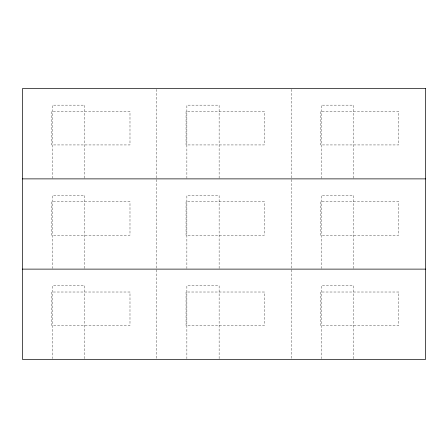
<?xml version="1.0" encoding="UTF-8"?>
<svg xmlns="http://www.w3.org/2000/svg" width="448" height="448" viewBox="0 0 448 448"><rect width="100%" height="100%" fill="white"/><g stroke="black" fill="none" stroke-linecap="round" stroke-linejoin="round"><path stroke-width="0.34" stroke-dasharray="2.24 1.68" d="M353.528 178.186L353.528 105.151L321.272 105.151L321.272 178.186M353.528 268.425L353.528 195.39L321.272 195.39L321.272 268.425M353.528 358.663L353.528 285.634L321.272 285.634L321.272 358.663M291.2 89.337L291.2 178.181M291.2 179.581L291.2 269.119M291.2 269.819L291.2 359.358M219.128 178.186L219.128 105.151L186.872 105.151L186.872 178.186M219.128 268.425L219.128 195.39L186.872 195.39L186.872 268.425M219.128 358.663L219.128 285.634L186.872 285.634L186.872 358.663M156.8 89.337L156.8 178.181M156.8 179.581L156.8 269.119M156.8 269.819L156.8 359.358M84.728 178.186L84.728 105.151L52.472 105.151L52.472 178.186M84.728 268.425L84.728 195.39L52.472 195.39L52.472 268.425M84.728 358.663L84.728 285.634L52.472 285.634L52.472 358.663M129.987 111.535L51.654 111.535L51.654 144.939L129.987 144.939L129.987 111.535M264.387 111.535L186.054 111.535L186.054 144.939L264.387 144.939L264.387 111.535M398.787 111.535L320.454 111.535L320.454 144.939L398.787 144.939L398.787 111.535M129.987 201.774L51.654 201.774L51.654 235.183L129.987 235.183L129.987 201.774M264.387 201.774L186.054 201.774L186.054 235.183L264.387 235.183L264.387 201.774M398.787 201.774L320.454 201.774L320.454 235.183L398.787 235.183L398.787 201.774M129.987 292.012L51.654 292.012L51.654 325.422L129.987 325.422L129.987 292.012M264.387 292.012L186.054 292.012L186.054 325.422L264.387 325.422L264.387 292.012M398.787 292.012L320.454 292.012L320.454 325.422L398.787 325.422L398.787 292.012"/><path stroke-width="0.67" d="M22.4 178.881L425.6 178.881M22.4 269.119L425.6 269.119M425.6 88.642L22.4 88.642L22.4 359.358L425.6 359.358L425.6 88.642"/></g></svg>
